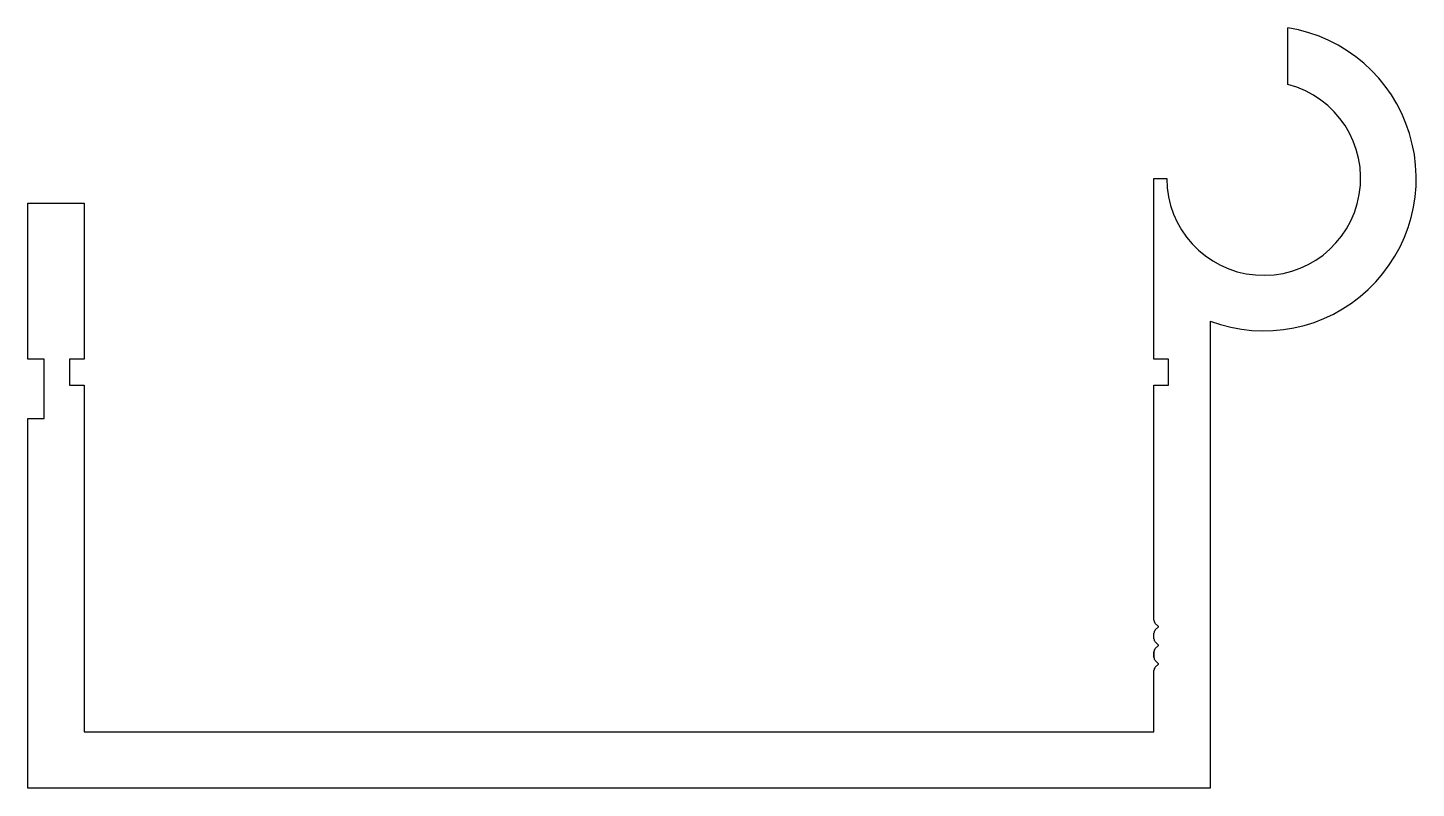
# Model space of a CAD drawing. Extents: x -34.1 to 40.5, y 0.1 to 41.
import ezdxf

# ---------------------------------------------------------------- set-up
doc = ezdxf.new("R2010")
doc.units = 0
doc.layers.add('1', color=7, linetype='CONTINUOUS')

msp = doc.modelspace()

# ---------------------------------------------------------------- linework, layer by layer
at = {"layer": '1', "color": 7, "linetype": 'CONTINUOUS'}
for p, q in [((33.614, 37.944), (33.614, 40.989)), ((26.42, 23.186), (26.42, 32.902)), ((26.42, 32.902), (27.106, 32.902)), ((-34.058, 23.186), (-34.058, 31.568)), ((-34.058, 31.568), (-31.035, 31.568)), ((-31.035, 31.568), (-31.035, 23.186)), ((29.442, 25.23), (29.442, 0.149)), ((-33.169, 23.186), (-34.058, 23.186)), ((-33.169, 20.011), (-33.169, 23.186)), ((-31.035, 23.186), (-31.822, 23.186)), ((-31.822, 23.186), (-31.822, 21.789)), ((27.207, 23.186), (26.42, 23.186)), ((27.207, 21.789), (27.207, 23.186)), ((-31.822, 21.789), (-31.035, 21.789)), ((-31.035, 21.789), (-31.035, 3.171)), ((26.42, 21.789), (27.207, 21.789)), ((26.42, 9.179), (26.42, 21.789)), ((-34.058, 0.149), (-34.058, 20.011)), ((-34.058, 20.011), (-33.169, 20.011)), ((26.664, 8.831), (26.493, 9.003)), ((26.42, 8.179), (26.42, 8.472)), ((26.493, 8.649), (26.664, 8.82)), ((26.42, 7.179), (26.42, 7.472)), ((26.42, 7.472), (26.42, 7.179)), ((26.42, 7.179), (26.42, 7.472)), ((26.42, 7.472), (26.42, 7.179)), ((26.42, 7.179), (26.42, 7.472)), ((26.664, 7.831), (26.493, 8.003)), ((26.493, 7.649), (26.664, 7.82)), ((26.664, 6.832), (26.493, 7.003)), ((26.493, 6.649), (26.664, 6.82)), ((26.42, 3.171), (26.42, 6.472)), ((26.42, 6.472), (26.42, 6.472)), ((-31.035, 3.171), (26.42, 3.171)), ((29.442, 0.149), (-34.058, 0.149))]:
    msp.add_line(p, q, dxfattribs=at)
for centre, radius, start, end in [((32.313, 32.902), 8.191, 249.48898, 80.85609), ((32.313, 32.902), 5.207, 180, 75.52249), ((26.67, 9.179), 0.25, 180, 225), ((26.67, 8.472), 0.25, 135, 180), ((26.658, 8.826), 0.008, 315, 45), ((26.67, 8.179), 0.25, 180, 225), ((26.67, 7.472), 0.25, 135, 180), ((26.658, 7.826), 0.008, 315, 45), ((26.67, 7.179), 0.25, 180, 225), ((26.658, 6.826), 0.008, 315, 45), ((26.67, 6.472), 0.25, 135, 180)]:
    msp.add_arc(centre, radius, start, end, dxfattribs=at)

doc.saveas('drawing.dxf')
